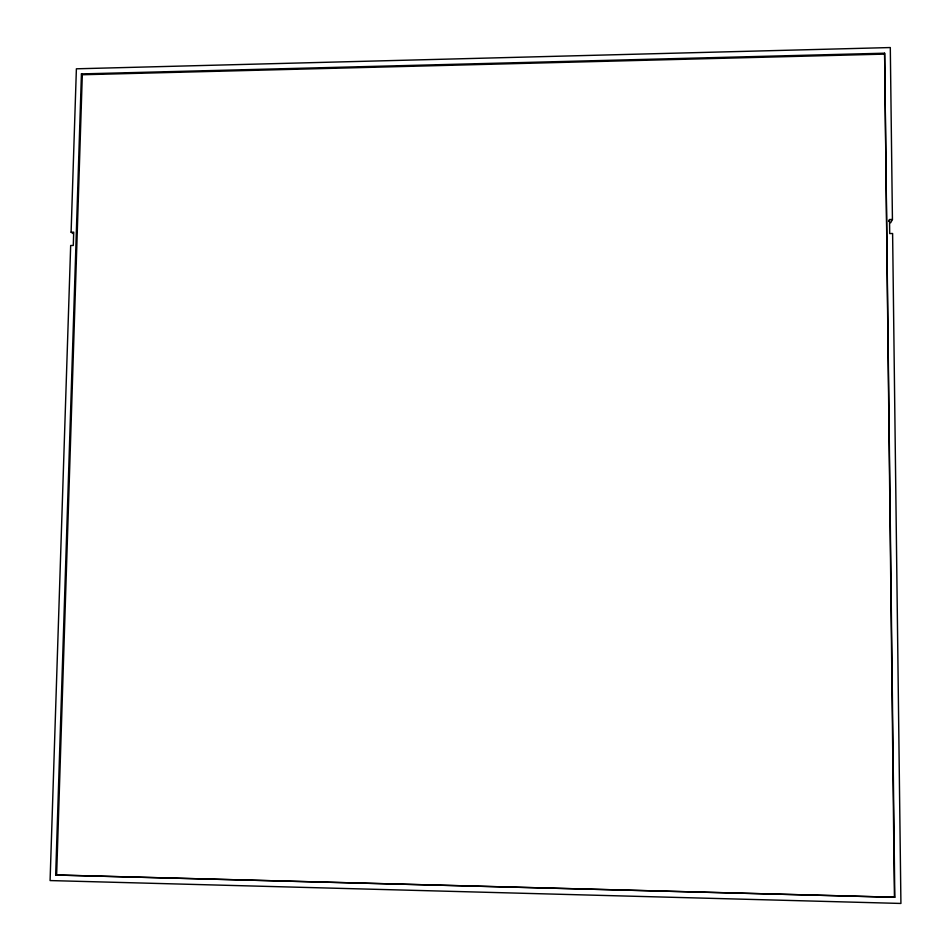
<?xml version="1.0" encoding="UTF-8"?>
<svg xmlns="http://www.w3.org/2000/svg" width="951" height="951" viewBox="0 0 951 951"><rect width="100%" height="100%" fill="white"/><g stroke="black" fill="none" stroke-linecap="round" stroke-linejoin="round"><path stroke-width="1.43" d="M73.358 233.732L71.099 232.199L76.389 68.805L890.302 47.55L892.43 219.503L890.635 222.819M55.681 875.003L81.429 73.905L884.608 53.197L894.808 897.268L55.681 875.003L894.808 897.268M56.644 874.623L82.309 74.749L81.429 73.905M894.427 896.829L884.608 53.197M888.579 221.321L889.53 219.55L892.43 219.503M82.309 74.749L884.264 54.124M71.099 232.199L73.714 232.163L73.286 245.465L70.671 245.501L50.082 880.567L900.918 903.45L892.609 233.506L889.696 233.554L889.53 219.55"/></g></svg>
